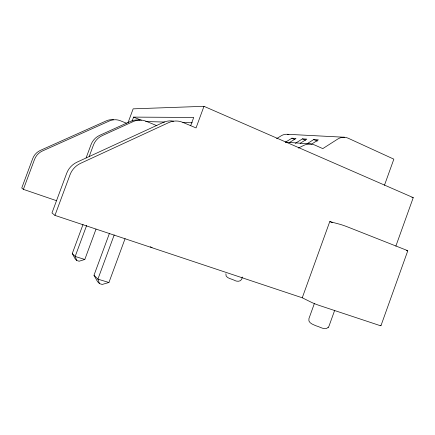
<?xml version="1.0" encoding="UTF-8"?>
<svg xmlns="http://www.w3.org/2000/svg" width="435" height="435" viewBox="0 0 435 435"><rect width="100%" height="100%" fill="white"/><g stroke="black" fill="none" stroke-linecap="round" stroke-linejoin="round"><path stroke-width="0.65" d="M225.906 273.767C224.96 278.161 231.279 278.688 233.992 280.113C237.151 282.146 242.235 281.809 242.273 276.997M395.861 246.134L413.25 197.631L203.977 106.319L133.148 108.848L127.966 122.866M380.951 325.712L407.764 250.837M314.413 303.418L308.921 318.648C307.67 322.971 313.347 324.586 316.24 325.875C319.861 326.685 324.847 330.644 328.24 327.414M334.689 310.307L328.952 326.245L328.082 327.615M384.453 185.283L393.849 159.161L348.076 138.172A14.23 12.088 -81.6 0 0 337.756 139.042L322.786 148.612L314.684 145.024A16.389 14.235 -80.8 0 0 303.717 145.404L298.415 148.085M380.897 325.641A5.921 0.348 21.1 0 1 378.836 325.195L319.372 305.468A6.046 0.386 20.9 0 1 311.52 302.363L302.254 297.785L329.779 221.584L339.708 224.232A6.03 0.321 19.5 0 1 347.674 226.961L405.801 249.907A5.905 0.288 19.3 0 1 407.497 250.826M109.408 233.464L93.998 275.246L97.511 281.603L99.49 283.615L102.236 284.441L108.935 282.489L125.09 238.619M190.671 125.737L193.711 117.455L133.594 117.107L132.033 121.321M203.977 106.319L196.044 127.928L182.776 122.355A19.466 18.341 -86.3 0 0 168.693 122.621L80.638 163.31A20.26 19.956 -52.5 0 0 70.013 174.799L54.951 215.39L302.254 297.785M96.015 229.147L84.809 259.472L79.105 261.223L76.707 260.478L75.233 258.983L72.264 253.561L83.02 224.487M86.685 225.325L75.168 256.46L76.707 260.478M114.198 234.938L97.902 279.145L99.49 283.615M86.108 157.921L91.024 144.659A16.59 16.285 -88.7 0 1 99.653 135.35L130.652 121.305A16.389 15.78 88.9 0 1 139.787 120.207M89.18 156.529L93.416 145.1A16.84 16.508 -87.8 0 1 102.171 135.649L133.599 121.387A16.633 15.992 89.5 0 1 145.866 121.164L156.866 125.688M56.675 200.747L23.381 189.355L34.539 159.411A15.187 14.964 2.1 0 1 42.494 150.956L109.451 120.935A14.589 14.203 83.2 0 1 120.348 120.745L126.438 123.208M311.52 144.164L318.328 139.852L313.706 139.564L306.963 143.822M300.183 143.316L306.822 139.135L302.472 138.863L295.349 143.338M285.61 142.125L291.89 138.205L295.99 138.46L289.509 142.517M276.589 138.656L281.184 135.802A12.245 10.788 -82.6 0 1 288.883 134.551M145.676 121.544L164.582 122.05M182.82 122.529L192.275 122.784M287.328 134.284L344.667 137.264M285.338 142.12L311.096 144.039M411.918 197.403L413.25 197.631M108.935 282.489L97.902 279.145L93.998 275.246M84.809 259.472L75.168 256.46L72.264 253.561M329.779 221.584L332.302 222.573M133.594 117.107L141.342 120.288M291.89 138.205L294.876 139.521M302.472 138.863L305.522 140.217M313.706 139.564L317.24 141.141M150.358 246.721L152.049 247.743M23.381 189.355L21.75 188.007L32.701 158.612A14.926 14.692 3.4 0 1 40.515 150.32L106.347 120.848A14.333 13.974 82 0 1 113.519 119.75M54.951 215.39L51.972 212.938L66.664 173.347A19.771 19.51 -49.7 0 1 77.044 162.146L163.163 122.463A19.009 17.971 -86.7 0 1 173.576 121.18M380.174 325.228A5.921 0.348 21.1 0 1 380.5 325.396M407.225 250.767A5.905 0.288 19.3 0 1 406.431 250.555"/></g></svg>
